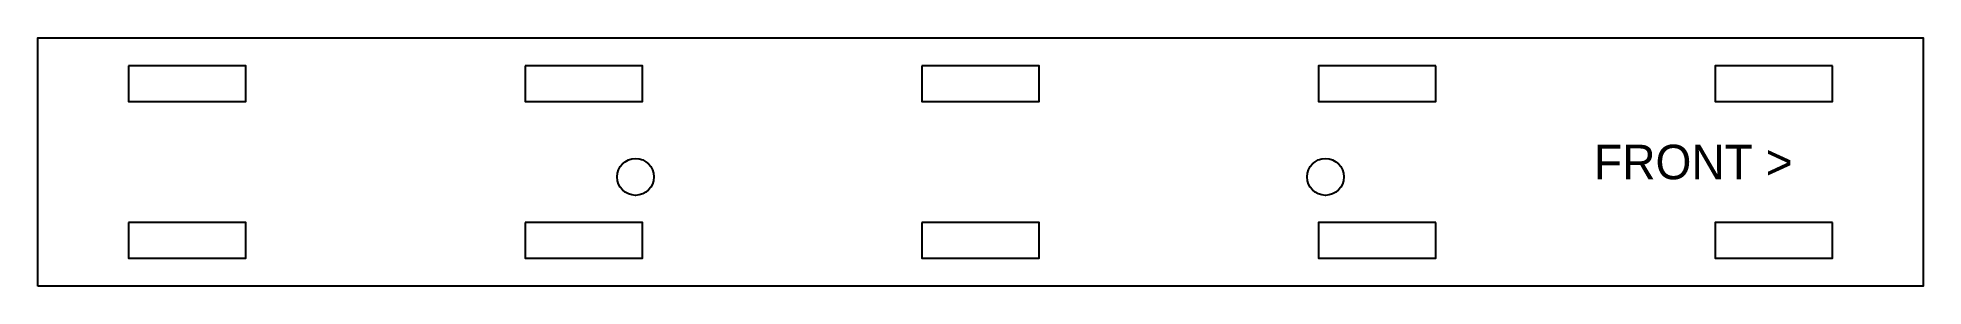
# Model space of a CAD drawing. Header units: millimetres. Extents: x 0 to 164, y 0 to 22.
import ezdxf
from ezdxf.enums import TextEntityAlignment as Align

# ---------------------------------------------------------------- set-up
doc = ezdxf.new("R2010")
doc.units = ezdxf.units.MM
doc.layers.add('CUT', color=1, linetype='Continuous')
doc.layers.add('ENGRAVE', color=5, linetype='Continuous')

msp = doc.modelspace()

# ---------------------------------------------------------------- linework, layer by layer
at = {"layer": 'CUT'}
for points in [[(0, 0), (0, 21.6), (164, 21.6), (164, 0)], [(7.9, 19.15), (7.9, 16.05), (18.1, 16.05), (18.1, 19.15)], [(42.4, 19.15), (42.4, 16.05), (52.6, 16.05), (52.6, 19.15)], [(76.9, 19.15), (76.9, 16.05), (87.1, 16.05), (87.1, 19.15)], [(121.6, 19.15), (111.4, 19.15), (111.4, 16.05), (121.6, 16.05)], [(156.1, 19.15), (145.9, 19.15), (145.9, 16.05), (156.1, 16.05)], [(7.9, 5.55), (7.9, 2.45), (18.1, 2.45), (18.1, 5.55)], [(42.4, 5.55), (42.4, 2.45), (52.6, 2.45), (52.6, 5.55)], [(76.9, 5.55), (76.9, 2.45), (87.1, 2.45), (87.1, 5.55)], [(121.6, 5.55), (111.4, 5.55), (111.4, 2.45), (121.6, 2.45)], [(156.1, 5.55), (145.9, 5.55), (145.9, 2.45), (156.1, 2.45)]]:
    msp.add_lwpolyline(points, close=True, dxfattribs=at)
for centre in [(52, 9.5), (112, 9.5)]:
    msp.add_circle(centre, 1.6, dxfattribs=at)

# ---------------------------------------------------------------- texts
at = {"layer": 'ENGRAVE'}
msp.add_text('FRONT >', height=3, dxfattribs=at).set_placement((144, 10.8), align=Align.MIDDLE_CENTER)

doc.saveas('drawing.dxf')
